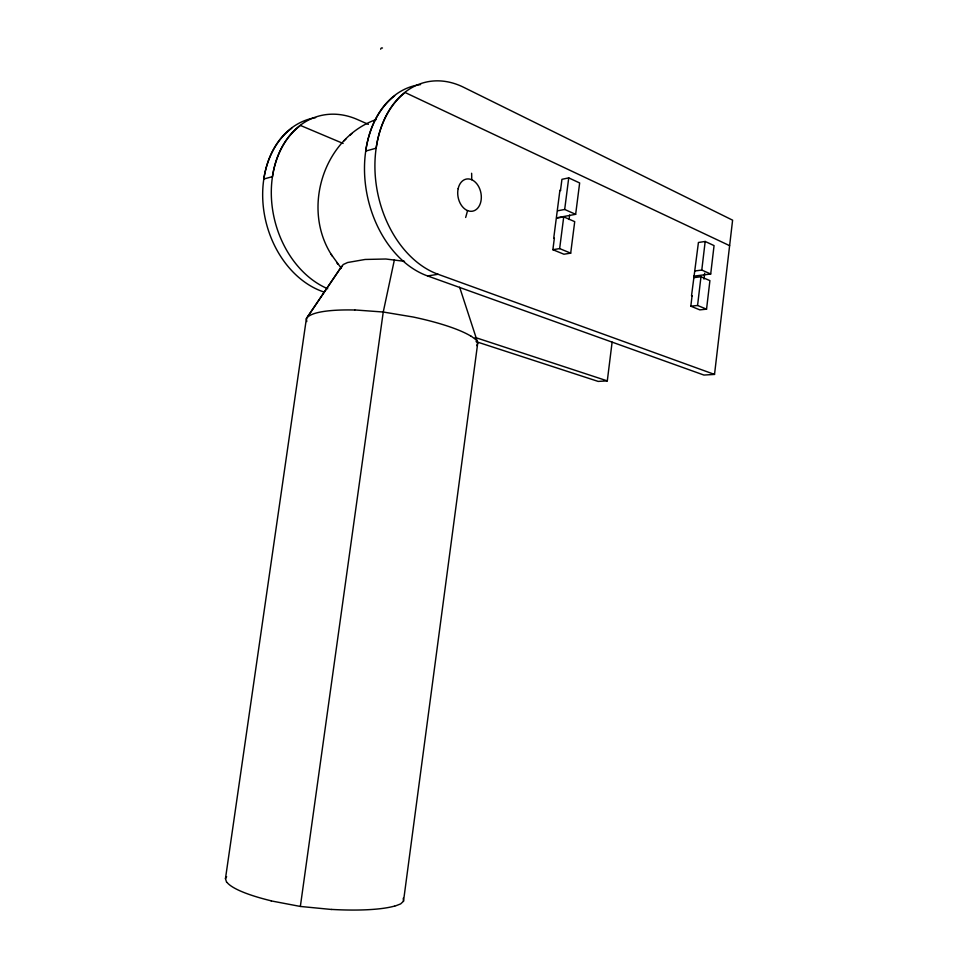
<?xml version="1.0" encoding="UTF-8"?>
<svg xmlns="http://www.w3.org/2000/svg" width="958" height="958" viewBox="0 0 958 958"><rect width="100%" height="100%" fill="white"/><g stroke="black" fill="none" stroke-linecap="round" stroke-linejoin="round"><path stroke-width="1.44" d="M341.611 267.126L343.156 264.576L347.598 262.516L365.118 259.462L385.858 259.007L404.527 261.33M692.047 295.962L690.826 306.189L699.807 309.865L706.549 309.171L709.914 280.634L700.981 276.742L694.239 277.592M693.748 276.167L710.704 274L714.057 245.607L705.184 241.464L698.43 242.482L691.532 295.699L692.131 295.95M394.648 95.848A98.458 70.892 77.7 0 0 366.674 192.546A98.458 70.892 77.7 0 0 427.555 275.94L703.926 375.057L714.524 374.422L732.607 220.172L463.564 87.262A99.321 71.012 77.9 0 0 376.147 148.203L365.716 151.065A98.458 70.892 77.7 0 1 420.562 84.579M706.549 309.171L697.568 305.47L700.981 276.742M710.704 274L701.783 270.06L705.184 241.464M703.986 279.113L704.693 273.174M476.078 341.623L598.175 381.416L607.3 380.877L612.114 342.102M552.874 249.703L559.652 248.601L563.723 216.855L574.716 221.645L570.693 253.151L563.915 254.217L552.874 249.703L554.323 238.398M557.891 210.748L564.681 209.467L568.729 177.877L579.65 182.966L575.65 214.317L557.113 217.741M569.052 219.49L569.627 215.047M560.49 190.534L561.939 179.326L568.729 177.877M308.32 316.236L306.404 318.547L225.453 878.678L226.627 882.318M394.852 906.148L400.636 903.909L403.498 901.25L477.767 342.796L475.779 339.563L470.953 336.007M331.755 909.501L300.357 906.448L383.248 312.021L394.421 259.714M225.453 878.678L226.639 876.666M403.498 901.25L403.27 898.221M341.802 266.204L306.404 318.547L306.764 321.565M307.458 316.978L340.832 267.629M476.773 345.61L477.767 342.796L459.636 287.208M376.35 119.475C322.882 138.275 301.171 209.802 332.45 256.277M343.706 141.089L345.994 138.994M349.886 135.401L352.041 133.425M556.945 218.101L563.723 216.855M427.555 275.94L438.093 274.287L714.524 374.422M695.029 270.946L701.783 270.06M690.826 306.189L697.568 305.47M354.628 309.925L383.248 312.021L413.173 317.014A96.83 19.759 8.5 0 1 470.665 335.995M300.357 906.448L271.114 900.891M475.108 337.432L607.3 380.877M559.652 248.601L570.693 253.151M554.407 238.374L553.736 238.099L559.915 190.223L560.574 190.522M343.12 143.46L300.501 125.474A90.747 69.335 75.6 0 0 272.874 211.407A90.747 69.335 75.6 0 0 327.708 288.741M368.363 124.36L357.442 119.534A90.759 69.323 75.6 0 0 272.467 176.643L263.821 179.014A90.04 69.144 75.3 0 1 315.649 117.642M564.681 209.467L575.65 214.317M729.625 245.667L405.162 92.543A99.321 71.024 77.9 0 0 377.093 190.067A99.321 71.024 77.9 0 0 438.093 274.287M331.121 254.301L341.347 268.36M336.653 262.456L337.827 264.216M471.623 173.266A92.603 53.792 -70.2 0 1 471.695 179.709M467.528 210.58A92.603 53.792 -70.2 0 1 465.66 217.466M324.175 292.094A90.04 69.156 75.3 0 1 264.851 216.819A90.04 69.156 75.3 0 1 291.771 128.216M271.294 900.843A100.327 20.226 6.6 0 1 226.95 882.33M394.564 906.076A100.374 20.178 6.5 0 1 331.66 909.429M308.62 316.296A96.794 19.807 8.4 0 1 354.795 310.009M380.685 49.193A2.096 1.485 72 0 1 382.481 48.044M458.152 188.678A16.358 11.604 78.9 0 0 472.414 211.203A16.358 11.604 78.9 0 0 477.982 185.433A16.358 11.604 78.9 0 0 458.152 188.678"/></g></svg>
